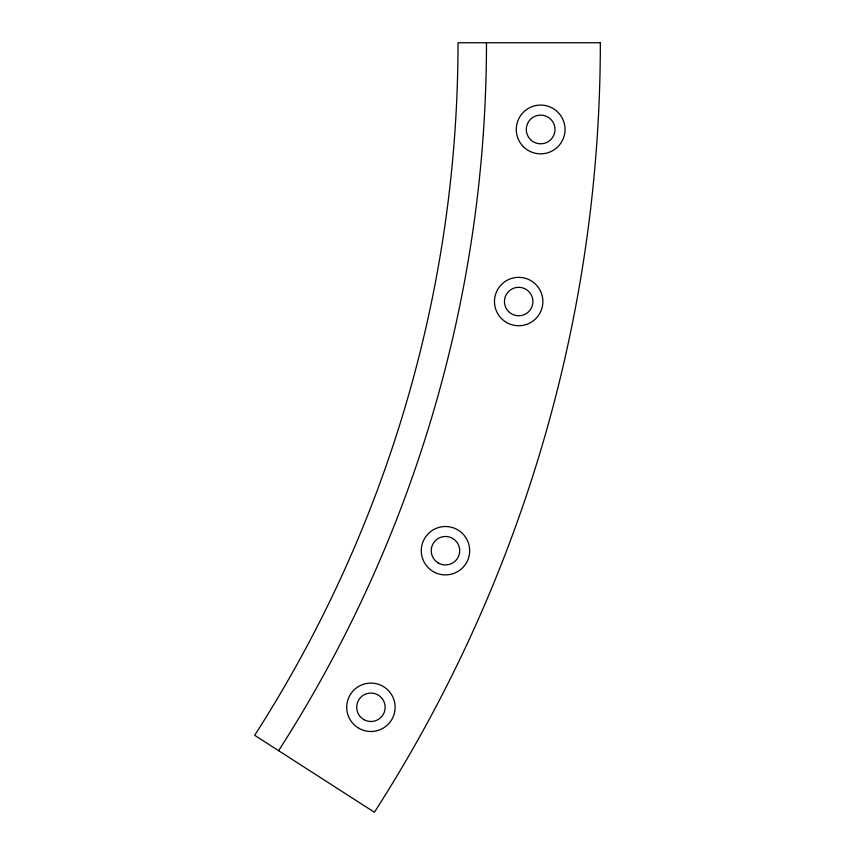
<?xml version="1.0" encoding="UTF-8"?>
<svg xmlns="http://www.w3.org/2000/svg" width="855" height="855" viewBox="0 0 855 855"><rect width="100%" height="100%" fill="white"/><g stroke="black" fill="none" stroke-linecap="round" stroke-linejoin="round"><path stroke-width="1.28" d="M486.474 42.75A1309.443 1309.443 0 0 1 278.602 750.69M600.338 42.75L458.013 42.75A1280.982 1280.982 0 0 1 254.662 735.3L374.394 812.25A1423.308 1423.308 0 0 0 600.338 42.75M363.803 719.611A14.236 14.236 0 0 0 385.156 707.288A14.236 14.236 0 0 0 363.803 694.965A14.236 14.236 0 0 0 363.803 719.611M438.359 563.039A14.236 14.236 0 0 0 459.712 550.716A14.236 14.236 0 0 0 438.359 538.383A14.236 14.236 0 0 0 438.359 563.039M530.506 139.611A14.353 14.353 0 0 0 554.51 133.177A14.353 14.353 0 0 0 536.94 115.596A14.353 14.353 0 0 0 530.506 139.611M508.618 311.605A14.236 14.236 0 0 0 532.43 305.224A14.236 14.236 0 0 0 514.999 287.793A14.236 14.236 0 0 0 508.618 311.605M358.822 728.246A24.197 24.197 0 0 0 395.117 707.288A24.197 24.197 0 0 0 358.822 686.33A24.197 24.197 0 0 0 358.822 728.246M433.378 571.664A24.197 24.197 0 0 0 469.673 550.716A24.197 24.197 0 0 0 433.378 529.758A24.197 24.197 0 0 0 433.378 571.664M523.41 146.707A24.4 24.4 0 0 0 564.215 135.774A24.4 24.4 0 0 0 534.343 105.902A24.4 24.4 0 0 0 523.41 146.707M506.577 322.495A24.197 24.197 0 0 0 542.872 301.537A24.197 24.197 0 0 0 506.577 280.579A24.197 24.197 0 0 0 506.577 322.495"/></g></svg>
